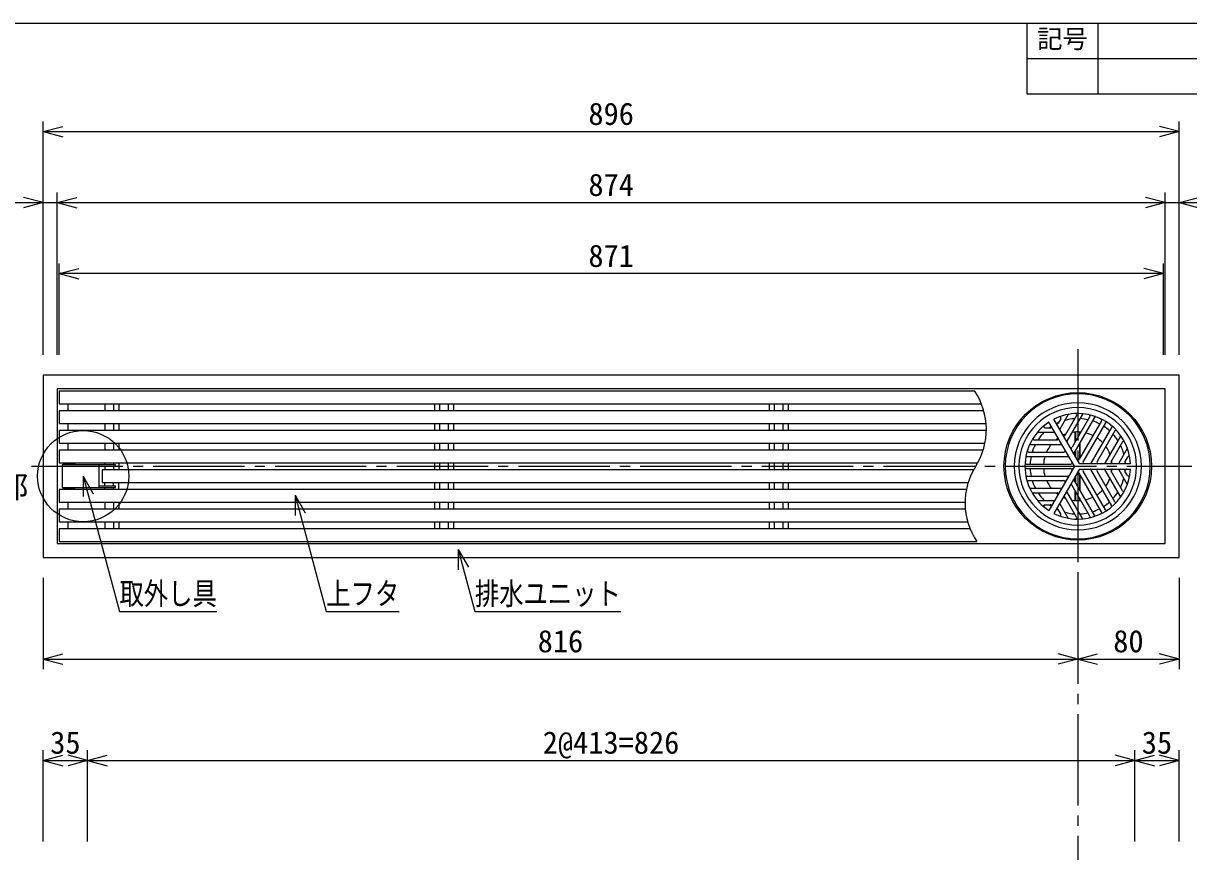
# Model space of a CAD drawing. Units: millimetres, scale not verified. Extents: x -1092 to 1092, y -744 to 696.
# Drawn here: x -556 to 364, y 43 to 696 of the extents above; entities that cross this region are included whole.
import ezdxf
from ezdxf.enums import TextEntityAlignment as Align

# ---------------------------------------------------------------- set-up
doc = ezdxf.new("R2010")
doc.units = ezdxf.units.MM
doc.header["$LTSCALE"] = 8
doc.linetypes.add('CHAIN2', pattern=[12, 9, -1, 1, -1])
for name, color, linetype in [('0-0_計極細', 2, 'Continuous'), ('0-1_計細線', 3, 'Continuous'), ('0-5_寸法線', 7, 'Continuous'), ('0-7_枠細線', 5, 'Continuous'), ('0-8_枠中線', 5, 'Continuous')]:
    doc.layers.add(name, color=color, linetype=linetype)
doc.styles.add('ＭＳ ゴシック', font='')
doc.styles.get('ＭＳ ゴシック').set_extended_font_data('MS Gothic')

msp = doc.modelspace()

# ---------------------------------------------------------------- linework, layer by layer
at = {"layer": '0-0_計極細', "linetype": 'CHAIN2'}
for p, q in [((276.004, 438.969), (276.004, -145.328)), ((-549.168, 346.534), (365.861, 346.534))]:
    msp.add_line(p, q, dxfattribs=at)
at = {"layer": '0-0_計極細'}
for p, q in [((-520.496, 395.784), (-520.496, 390.284)), ((-491.446, 395.784), (-491.446, 390.284)), ((-484.546, 395.784), (-484.546, 390.284)), ((-480.496, 395.784), (-480.496, 390.284)), ((-231.496, 395.784), (-231.496, 390.284)), ((-227.446, 395.784), (-227.446, 390.284)), ((-220.546, 395.784), (-220.546, 390.284)), ((-216.496, 395.784), (-216.496, 390.284)), ((32.504, 395.784), (32.504, 390.284)), ((36.554, 395.784), (36.554, 390.284)), ((43.454, 395.784), (43.454, 390.284)), ((47.504, 395.784), (47.504, 390.284)), ((268.56, 387.326), (261.955, 375.886)), ((275.114, 386.635), (266.156, 371.12)), ((279.79, 387.711), (267.459, 366.353)), ((-520.496, 380.284), (-520.496, 374.784)), ((-491.446, 380.284), (-491.446, 374.784)), ((-484.546, 380.284), (-484.546, 374.784)), ((-480.496, 380.284), (-480.496, 374.784)), ((-231.496, 380.284), (-231.496, 374.784)), ((-227.446, 380.284), (-227.446, 374.784)), ((-220.546, 380.284), (-220.546, 374.784)), ((-216.496, 380.284), (-216.496, 374.784)), ((32.504, 380.284), (32.504, 374.784)), ((36.554, 380.284), (36.554, 374.784)), ((43.454, 380.284), (43.454, 374.784)), ((47.504, 380.284), (47.504, 374.784)), ((250.153, 376.89), (254.134, 376.89)), ((262.642, 384.1), (260.652, 380.653)), ((285.597, 385.726), (271.66, 361.587)), ((289.517, 385.492), (272.963, 356.82)), ((294.758, 382.527), (277.163, 352.053)), ((297.799, 380.771), (280.205, 350.297)), ((302.987, 377.715), (286.433, 349.043)), ((244.4, 373.377), (257.61, 373.377)), ((273.998, 365.636), (273.998, 373.554)), ((274.5, 366.506), (274.5, 373.586)), ((277.51, 371.72), (277.51, 373.586)), ((278.012, 372.589), (278.012, 373.554)), ((305.15, 374.437), (291.213, 350.297)), ((309.772, 370.401), (297.441, 349.043)), ((-520.496, 364.784), (-520.496, 359.284)), ((-491.446, 364.784), (-491.446, 359.284)), ((-484.546, 364.784), (-484.546, 359.284)), ((-480.496, 364.784), (-480.496, 359.284)), ((-231.496, 364.784), (-231.496, 359.284)), ((-227.446, 364.784), (-227.446, 359.284)), ((-220.546, 364.784), (-220.546, 359.284)), ((-216.496, 364.784), (-216.496, 359.284)), ((32.504, 364.784), (32.504, 359.284)), ((36.554, 364.784), (36.554, 359.284)), ((43.454, 364.784), (43.454, 359.284)), ((47.504, 364.784), (47.504, 359.284)), ((238.452, 363.844), (263.114, 363.844)), ((241.722, 367.357), (259.638, 367.357)), ((273.998, 354.526), (273.998, 358.612)), ((274.5, 353.657), (274.5, 359.481)), ((277.51, 352.654), (277.51, 364.695)), ((278.012, 353.523), (278.012, 365.564)), ((311.179, 365.813), (302.221, 350.297)), ((315.054, 360.483), (308.449, 349.043)), ((235.51, 354.311), (268.618, 354.311)), ((237.267, 357.823), (265.142, 357.823)), ((315.219, 353.745), (313.229, 350.297)), ((-523.996, 348.684), (-514.996, 348.684)), ((-523.996, 348.684), (-523.996, 347.684)), ((-520.496, 349.284), (-520.496, 348.684)), ((-514.996, 348.684), (-514.996, 347.684)), ((-491.446, 349.284), (-491.446, 347.684)), ((-491.446, 346.684), (-491.446, 343.784)), ((-484.546, 349.284), (-484.546, 347.684)), ((-484.546, 346.684), (-484.546, 343.784)), ((-480.496, 349.284), (-480.496, 343.784)), ((-231.496, 349.284), (-231.496, 343.784)), ((-227.446, 349.284), (-227.446, 343.784)), ((-220.546, 349.284), (-220.546, 343.784)), ((-216.496, 349.284), (-216.496, 343.784)), ((32.504, 349.284), (32.504, 343.784)), ((36.554, 349.284), (36.554, 343.784)), ((43.454, 349.284), (43.454, 343.784)), ((47.504, 349.284), (47.504, 343.784)), ((235.457, 348.29), (270.646, 348.29)), ((235.457, 344.778), (270.646, 344.778)), ((294.758, 310.541), (277.163, 341.015)), ((277.51, 328.373), (277.51, 340.415)), ((297.799, 312.297), (280.205, 342.771)), ((302.987, 315.353), (286.433, 344.026)), ((305.15, 318.631), (291.213, 342.771)), ((309.772, 322.668), (297.441, 344.026)), ((311.179, 327.255), (302.221, 342.771)), ((315.054, 332.585), (308.449, 344.026)), ((315.219, 339.324), (313.229, 342.771)), ((-491.446, 330.884), (-491.446, 333.784)), ((-484.546, 330.884), (-484.546, 333.784)), ((-480.496, 328.284), (-480.496, 333.784)), ((-231.496, 333.784), (-231.496, 328.284)), ((-227.446, 333.784), (-227.446, 328.284)), ((-220.546, 333.784), (-220.546, 328.284)), ((-216.496, 333.784), (-216.496, 328.284)), ((32.504, 333.784), (32.504, 328.284)), ((36.554, 333.784), (36.554, 328.284)), ((43.454, 333.784), (43.454, 328.284)), ((47.504, 333.784), (47.504, 328.284)), ((235.51, 338.757), (268.618, 338.757)), ((237.267, 335.245), (265.142, 335.245)), ((285.597, 307.342), (271.66, 331.482)), ((289.517, 307.576), (272.963, 336.249)), ((273.998, 334.456), (273.998, 338.542)), ((274.5, 333.587), (274.5, 339.411)), ((278.012, 327.504), (278.012, 339.546)), ((-523.996, 328.884), (-523.996, 329.884)), ((-523.996, 328.884), (-514.996, 328.884)), ((-520.496, 328.884), (-520.496, 328.284)), ((-514.996, 328.884), (-514.996, 329.884)), ((-491.446, 328.284), (-491.446, 329.884)), ((-484.546, 328.284), (-484.546, 329.884)), ((238.452, 329.224), (263.114, 329.224)), ((241.722, 325.712), (259.638, 325.712)), ((275.114, 306.433), (266.156, 321.949)), ((279.79, 305.358), (267.459, 326.715)), ((273.998, 319.515), (273.998, 327.432)), ((274.5, 319.482), (274.5, 326.563)), ((-520.496, 318.284), (-520.496, 312.784)), ((-491.446, 318.284), (-491.446, 312.784)), ((-484.546, 318.284), (-484.546, 312.784)), ((-480.496, 318.284), (-480.496, 312.784)), ((-231.496, 318.284), (-231.496, 312.784)), ((-227.446, 318.284), (-227.446, 312.784)), ((-220.546, 318.284), (-220.546, 312.784)), ((-216.496, 318.284), (-216.496, 312.784)), ((32.504, 318.284), (32.504, 312.784)), ((36.554, 318.284), (36.554, 312.784)), ((43.454, 318.284), (43.454, 312.784)), ((47.504, 318.284), (47.504, 312.784)), ((244.4, 319.691), (257.61, 319.691)), ((250.153, 316.179), (254.134, 316.179)), ((268.56, 305.742), (261.955, 317.182)), ((277.51, 319.482), (277.51, 321.349)), ((278.012, 319.515), (278.012, 320.48)), ((262.642, 308.968), (260.652, 312.416)), ((-520.496, 302.784), (-520.496, 297.284)), ((-491.446, 302.784), (-491.446, 297.284)), ((-484.546, 302.784), (-484.546, 297.284)), ((-480.496, 302.784), (-480.496, 297.284)), ((-231.496, 302.784), (-231.496, 297.284)), ((-227.446, 302.784), (-227.446, 297.284)), ((-220.546, 302.784), (-220.546, 297.284)), ((-216.496, 302.784), (-216.496, 297.284)), ((32.504, 302.784), (32.504, 297.284)), ((36.554, 302.784), (36.554, 297.284)), ((43.454, 302.784), (43.454, 297.284)), ((47.504, 302.784), (47.504, 297.284))]:
    msp.add_line(p, q, dxfattribs=at)
for centre, radius, start, end in [((149.582, 375.534), 54.312, 327.72738, 33.84606), ((276.005, 346.534), 50.153, 90, 270), ((276.005, 346.534), 50.153, 270, 90), ((268.995, 387.076), 0.502, 99.81001, 150), ((274.245, 387.137), 1.004, 330, 92.48216), ((280.225, 387.46), 0.502, 84.11294, 150), ((284.728, 386.228), 1.004, 330, 77.60597), ((250.153, 377.893), 1.004, 129.50177, 270), ((276.005, 346.534), 37.631, 123.68035, 126.22848), ((254.134, 377.893), 1.004, 270, 30), ((259.783, 381.154), 1.004, 210, 330), ((276.005, 346.534), 37.631, 113.77152, 116.31965), ((261.773, 384.602), 1.004, 330, 110.49823), ((276.005, 346.534), 37.631, 93.596, 105.50678), ((276.005, 346.534), 37.631, 77.4576, 87.38711), ((276.005, 346.534), 37.631, 77.4576, 87.38711), ((276.005, 346.534), 37.631, 62.67477, 71.92708), ((289.951, 385.241), 0.502, 70.18513, 150), ((293.889, 383.029), 1.004, 330, 63.89345), ((276.005, 346.534), 37.631, 48.07292, 57.32523), ((298.668, 380.269), 1.004, 56.10655, 150), ((302.553, 377.966), 0.502, 330, 49.81487), ((241.722, 368.36), 1.004, 147.51784, 270), ((244.4, 372.876), 0.502, 90, 140.18999), ((276.005, 346.534), 37.631, 134.49322, 146.404), ((257.61, 372.876), 0.502, 30, 90), ((276.005, 346.534), 27.094, 124.78019, 129.77896), ((259.638, 368.36), 1.004, 270, 30), ((262.39, 375.635), 0.502, 150, 210), ((265.287, 371.621), 1.004, 210, 330), ((276.005, 346.534), 27.094, 110.22104, 115.21981), ((276.005, 346.534), 27.094, 84.62432, 99.70902), ((276.005, 346.534), 27.094, 84.62432, 90), ((276.005, 346.534), 27.094, 63.71622, 76.68065), ((276.005, 346.534), 27.094, 43.31935, 56.28378), ((276.005, 346.534), 37.631, 32.61289, 42.5424), ((306.019, 373.936), 1.004, 42.39403, 150), ((309.338, 370.652), 0.502, 330, 35.88706), ((237.267, 358.827), 1.004, 162.39403, 270), ((238.452, 363.343), 0.502, 90, 155.88706), ((276.005, 346.534), 37.631, 152.61289, 162.5424), ((276.005, 346.534), 27.094, 140.29098, 155.37568), ((263.114, 363.343), 0.502, 30, 90), ((265.142, 358.827), 1.004, 270, 30), ((267.894, 366.102), 0.502, 150, 210), ((270.791, 362.088), 1.004, 210, 330), ((276.005, 346.534), 27.094, 20.29098, 35.37568), ((276.005, 346.534), 37.631, 14.49322, 26.40401), ((312.048, 365.311), 1.004, 27.51784, 150), ((235.456, 349.297), 1.004, 176.10043, 269.99386), ((235.51, 353.813), 0.502, 89.99378, 169.80868), ((276.005, 346.534), 37.631, 168.07292, 177.32523), ((276.005, 346.534), 27.094, 163.31935, 176.28378), ((268.618, 353.81), 0.502, 30, 90), ((270.646, 349.294), 1.004, 270, 30), ((273.398, 356.569), 0.502, 150, 210), ((276.294, 352.555), 1.004, 210, 330), ((276.294, 352.555), 1.004, 253.22135, 330), ((281.074, 349.796), 1.004, 150, 270), ((292.082, 349.796), 1.004, 150, 270), ((303.09, 349.796), 1.004, 150, 270), ((276.005, 346.534), 27.094, 4.78019, 9.77896), ((314.098, 349.796), 1.004, 150, 270), ((276.005, 346.534), 37.631, 3.68035, 6.22848), ((316.088, 353.243), 1.004, 9.50177, 150), ((241.426, 317.534), 54.312, 147.72738, 213.84606), ((235.457, 343.775), 1.004, 90, 183.89345), ((276.005, 346.534), 37.631, 182.67477, 191.92708), ((276.005, 346.534), 27.094, 183.71622, 196.68065), ((270.646, 343.775), 1.004, 330, 90), ((276.294, 340.513), 1.004, 30, 150), ((276.294, 340.513), 1.004, 30, 106.77865), ((281.074, 343.273), 1.004, 90, 210), ((285.999, 349.294), 0.502, 270, 330), ((285.999, 343.775), 0.502, 30, 90), ((292.082, 343.273), 1.004, 90, 210), ((297.007, 349.294), 0.502, 270, 330), ((297.007, 343.775), 0.502, 30, 90), ((303.09, 343.273), 1.004, 90, 210), ((276.005, 346.534), 27.094, 350.22104, 355.21981), ((308.015, 349.294), 0.502, 270, 330), ((308.015, 343.775), 0.502, 30, 90), ((314.098, 343.273), 1.004, 90, 210), ((276.005, 346.534), 37.631, 353.77152, 356.31965), ((235.508, 339.262), 0.502, 190.17883, 269.99383), ((237.267, 334.242), 1.004, 90, 197.60597), ((276.005, 346.534), 37.631, 197.4576, 207.38711), ((276.005, 346.534), 27.094, 204.62432, 219.70902), ((265.142, 334.242), 1.004, 330, 90), ((268.618, 339.259), 0.502, 270, 330), ((270.791, 330.98), 1.004, 30, 150), ((273.398, 336.499), 0.502, 150, 210), ((276.005, 346.534), 27.094, 324.62432, 339.70902), ((276.005, 346.534), 37.631, 333.59599, 345.50678), ((316.088, 339.825), 1.004, 210, 350.49823), ((238.452, 329.726), 0.502, 204.11294, 270), ((241.722, 324.708), 1.004, 90, 212.48216), ((276.005, 346.534), 37.631, 213.59599, 225.50678), ((276.005, 346.534), 27.094, 230.22104, 235.21981), ((259.638, 324.708), 1.004, 330, 90), ((263.114, 329.726), 0.502, 270, 330), ((265.287, 321.447), 1.004, 30, 150), ((276.005, 346.534), 27.094, 244.78019, 249.77896), ((267.894, 326.966), 0.502, 150, 210), ((276.005, 346.534), 27.094, 283.31935, 296.28378), ((276.005, 346.534), 27.094, 303.71622, 316.68065), ((276.005, 346.534), 37.631, 317.4576, 327.38711), ((309.338, 322.417), 0.502, 324.11294, 30), ((312.048, 327.757), 1.004, 210, 332.48216), ((250.153, 315.175), 1.004, 90, 230.49823), ((276.005, 346.534), 37.631, 233.77152, 236.31965), ((254.134, 315.175), 1.004, 330, 90), ((257.61, 320.193), 0.502, 270, 330), ((259.783, 311.914), 1.004, 30, 150), ((276.005, 346.534), 37.631, 243.68035, 246.22848), ((262.39, 317.433), 0.502, 149.99998, 210.00002), ((276.005, 346.534), 27.094, 260.29098, 275.37568), ((276.005, 346.534), 37.631, 288.07292, 297.32523), ((276.005, 346.534), 37.631, 302.67477, 311.92708), ((302.553, 315.103), 0.502, 310.18513, 30), ((306.019, 319.133), 1.004, 210, 317.60597), ((261.773, 308.466), 1.004, 249.50177, 30), ((276.005, 346.534), 37.631, 254.49322, 266.404), ((268.995, 305.993), 0.502, 210, 260.18999), ((274.245, 305.931), 1.004, 267.51784, 30), ((276.005, 346.534), 37.631, 272.61289, 282.5424), ((280.225, 305.608), 0.502, 210, 275.88706), ((284.728, 306.84), 1.004, 282.39403, 30), ((289.951, 307.827), 0.502, 210, 289.81487), ((293.889, 310.039), 1.004, 296.10655, 30), ((298.668, 312.799), 1.004, 210, 303.89345)]:
    msp.add_arc(centre, radius, start, end, dxfattribs=at)
at = {"layer": '0-1_計細線'}
for p, q in [((-527.496, 405.784), (-527.496, 395.784)), ((194.69, 405.784), (-527.496, 405.784)), ((-527.496, 395.784), (199.978, 395.784)), ((-527.496, 390.284), (-527.496, 380.284)), ((201.853, 390.284), (-527.496, 390.284)), ((-527.496, 380.284), (203.686, 380.284)), ((273.398, 346.534), (253.258, 381.418)), ((277.308, 348.792), (257.168, 383.675)), ((-527.496, 374.784), (-527.496, 364.784)), ((203.889, 374.784), (-527.496, 374.784)), ((-527.496, 364.784), (202.82, 364.784)), ((-527.496, 359.284), (-527.496, 349.284)), ((201.406, 359.284), (-527.496, 359.284)), ((277.308, 348.792), (276.005, 351.05)), ((-527.496, 349.284), (197.129, 349.284)), ((-482.996, 347.684), (-524.996, 347.684)), ((-524.996, 347.684), (-524.996, 329.884)), ((-495.796, 329.884), (-495.796, 347.684)), ((-495.796, 346.684), (-482.996, 346.684)), ((-493.496, 343.784), (-493.496, 333.784)), ((193.878, 343.784), (-493.496, 343.784)), ((-482.996, 346.684), (-482.996, 347.684)), ((273.398, 346.534), (253.258, 311.651)), ((277.308, 344.276), (257.168, 309.393)), ((277.308, 348.792), (279.915, 348.792)), ((277.308, 348.792), (317.588, 348.792)), ((277.308, 344.276), (317.588, 344.276)), ((-493.496, 333.784), (189.601, 333.784)), ((-527.496, 328.284), (-527.496, 318.284)), ((188.188, 328.284), (-527.496, 328.284)), ((-524.996, 329.884), (-482.996, 329.884)), ((-482.996, 330.884), (-495.796, 330.884)), ((-482.996, 329.884), (-482.996, 330.884)), ((-527.496, 318.284), (187.119, 318.284)), ((-527.496, 312.784), (-527.496, 302.784)), ((187.322, 312.784), (-527.496, 312.784)), ((-527.496, 302.784), (189.155, 302.784)), ((-527.496, 297.284), (-527.496, 287.284)), ((191.03, 297.284), (-527.496, 297.284)), ((-527.496, 287.284), (196.317, 287.284))]:
    msp.add_line(p, q, dxfattribs=at)
for points in [[(-539.996, 418.534), (-539.996, 274.534), (356.004, 274.534), (356.004, 418.534)], [(-528.996, 407.534), (-528.996, 285.534), (345.004, 285.534), (345.004, 407.534)]]:
    msp.add_lwpolyline(points, close=True, dxfattribs=at)
msp.add_circle((276.005, 346.534), 58.202, dxfattribs=at)
for centre, radius, start, end in [((276.005, 346.534), 57.199, 90, 270), ((276.005, 346.534), 57.199, 270, 90), ((276.005, 346.534), 46.411, 90, 270), ((276.005, 346.534), 41.645, 90, 116.89208), ((276.005, 346.534), 46.411, 270, 90), ((276.005, 346.534), 41.645, 3.10792, 90), ((276.005, 346.534), 41.645, 123.10792, 236.89208), ((314.62, 360.734), 0.502, 330, 20.18999), ((276.005, 346.534), 41.645, 270, 356.89208), ((314.62, 332.334), 0.502, 339.81001, 30), ((244.4, 320.193), 0.502, 219.81001, 270), ((276.005, 346.534), 41.645, 243.10792, 270)]:
    msp.add_arc(centre, radius, start, end, dxfattribs=at)
at = {"layer": '0-5_寸法線'}
for p, q in [((-539.996, 434.534), (-539.996, 618.534)), ((356.004, 434.534), (356.004, 618.534)), ((-539.996, 610.534), (-524.541, 614.675)), ((-539.996, 610.534), (-524.541, 606.393)), ((-539.996, 610.534), (356.004, 610.534)), ((356.004, 610.534), (340.549, 614.675)), ((356.004, 610.534), (340.549, 606.393)), ((-539.996, 434.534), (-539.996, 562.534)), ((-528.996, 434.534), (-528.996, 562.534)), ((345.004, 434.534), (345.004, 562.534)), ((356.004, 434.534), (356.004, 562.534)), ((-586.548, 554.534), (-528.996, 554.534)), ((-539.996, 554.534), (-555.451, 558.675)), ((-539.996, 554.534), (-555.451, 550.393)), ((-528.996, 554.534), (-513.541, 558.675)), ((-528.996, 554.534), (-513.541, 550.393)), ((-528.996, 554.534), (345.004, 554.534)), ((345.004, 554.534), (329.549, 558.675)), ((345.004, 554.534), (329.549, 550.393)), ((345.004, 554.534), (399.281, 554.534)), ((356.004, 554.534), (371.459, 558.675)), ((356.004, 554.534), (371.459, 550.393)), ((-527.496, 434.534), (-527.496, 506.534)), ((343.504, 434.534), (343.504, 506.534)), ((-527.496, 498.534), (-512.041, 502.675)), ((-527.496, 498.534), (-512.041, 494.393)), ((343.504, 498.534), (-527.496, 498.534)), ((343.504, 498.534), (328.049, 502.675)), ((343.504, 498.534), (328.049, 494.393)), ((-508.49, 338.784), (-500.49, 324.928)), ((-508.49, 338.784), (-508.49, 322.784)), ((-341.359, 323.675), (-333.359, 309.819)), ((-341.359, 323.675), (-341.359, 307.675)), ((-212.643, 280.81), (-204.643, 266.953)), ((-212.643, 280.81), (-212.643, 264.81)), ((-539.996, 258.534), (-539.996, 186.534)), ((276.004, 258.534), (276.004, 186.534)), ((356.004, 258.534), (356.004, 186.534)), ((-539.996, 194.534), (-524.541, 198.675)), ((-539.996, 194.534), (-524.541, 190.393)), ((-539.996, 194.534), (276.004, 194.534)), ((276.004, 194.534), (260.549, 198.675)), ((276.004, 194.534), (260.549, 190.393)), ((276.004, 194.534), (291.459, 198.675)), ((276.004, 194.534), (291.459, 190.393)), ((276.004, 194.534), (356.004, 194.534)), ((356.004, 194.534), (340.549, 198.675)), ((356.004, 194.534), (340.549, 190.393)), ((-539.996, 50.534), (-539.996, 122.534)), ((-504.996, 50.534), (-504.996, 122.534)), ((321.004, 50.534), (321.004, 122.534)), ((356.004, 50.534), (356.004, 122.534)), ((-539.996, 114.534), (-524.541, 118.675)), ((-539.996, 114.534), (-524.541, 110.393)), ((-539.996, 114.534), (-504.996, 114.534)), ((-504.996, 114.534), (-520.451, 118.675)), ((-504.996, 114.534), (-520.451, 110.393)), ((-504.996, 114.534), (-489.541, 118.675)), ((-504.996, 114.534), (-489.541, 110.393)), ((-504.996, 114.534), (321.004, 114.534)), ((321.004, 114.534), (305.549, 118.675)), ((321.004, 114.534), (305.549, 110.393)), ((321.004, 114.534), (336.459, 118.675)), ((321.004, 114.534), (336.459, 110.393)), ((321.004, 114.534), (356.004, 114.534)), ((356.004, 114.534), (340.549, 118.675)), ((356.004, 114.534), (340.549, 110.393))]:
    msp.add_line(p, q, dxfattribs=at)
for points in [[(-508.49, 338.784), (-479.889, 232.044), (-403.089, 232.044)], [(-341.359, 323.675), (-316.806, 232.044), (-259.206, 232.044)], [(-212.643, 280.81), (-199.576, 232.044), (-84.376, 232.044)]]:
    msp.add_lwpolyline(points, dxfattribs=at)
msp.add_circle((-508.49, 338.784), 36, dxfattribs=at)
at = {"layer": '0-7_枠細線'}
for p, q in [((236, 640), (236, 696)), ((292, 640), (292, 696)), ((1092, 668), (236, 668)), ((1092, 640), (236, 640))]:
    msp.add_line(p, q, dxfattribs=at)
at = {"layer": '0-8_枠中線'}
msp.add_lwpolyline([(-1092, -744), (-1092, 696), (1092, 696), (1092, -744)], close=True, dxfattribs=at)

# ---------------------------------------------------------------- texts
at = {"layer": '0-5_寸法線', "style": 'ＭＳ ゴシック'}
for s, p in [('896', (-109.996, 610.534)), ('874', (-109.996, 554.534)), ('871', (-109.996, 498.534)), ('Ａ部', (-599.855, 316.259)), ('816', (-149.996, 194.534)), ('80', (304.004, 194.534)), ('35', (-534.496, 114.534)), ('2@413=826', (-145.996, 114.534)), ('35', (326.504, 114.534))]:
    msp.add_text(s, height=17.6, dxfattribs=at).set_placement(p, align=Align.BOTTOM_LEFT)
at = {"layer": '0-5_寸法線', "style": 'ＭＳ ゴシック', "width": 0.8}
for s, p in [('取外し具', (-479.889, 232.044)), ('排水ユニット', (-199.576, 232.044)), ('上フタ', (-316.806, 232.044))]:
    msp.add_text(s, height=17.6, dxfattribs=at).set_placement(p, align=Align.BOTTOM_LEFT)
at = {"layer": '0-7_枠細線', "style": 'ＭＳ ゴシック'}
msp.add_text('記号', height=14.66, dxfattribs=at).set_placement((244, 672), align=Align.BOTTOM_LEFT)

doc.saveas('drawing.dxf')
